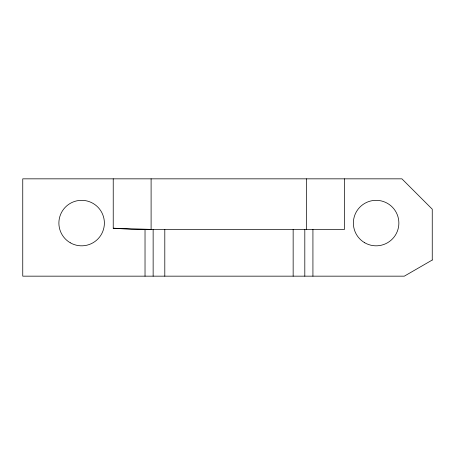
<?xml version="1.0" encoding="UTF-8"?>
<svg xmlns="http://www.w3.org/2000/svg" width="455" height="455" viewBox="0 0 455 455"><rect width="100%" height="100%" fill="white"/><g stroke="black" fill="none" stroke-linecap="round" stroke-linejoin="round"><path stroke-width="0.68" d="M113.232 178.838L113.232 228.228L151.1 229.394L151.1 178.838M113.232 228.228L132.189 229.394L344.52 229.394L344.52 178.838M312.926 229.394L312.926 276.162M306.653 178.838L306.653 229.394M304.81 229.394L304.81 276.162M293.151 229.394L293.151 276.162M164.801 229.394L164.801 276.162M153.142 229.394L153.142 276.162M145.026 229.394L145.026 276.162M432.25 260.027L404.313 276.162L22.75 276.162L22.75 178.838L401.919 178.838L432.25 209.175L432.25 260.027M70.258 242.777A22.75 22.75 0 0 0 104.383 223.075A22.75 22.75 0 0 0 70.258 203.374A22.75 22.75 0 0 0 70.258 242.777M364.745 242.777A22.75 22.75 0 0 0 398.87 223.075A22.75 22.75 0 0 0 364.745 203.374A22.75 22.75 0 0 0 364.745 242.777"/></g></svg>
